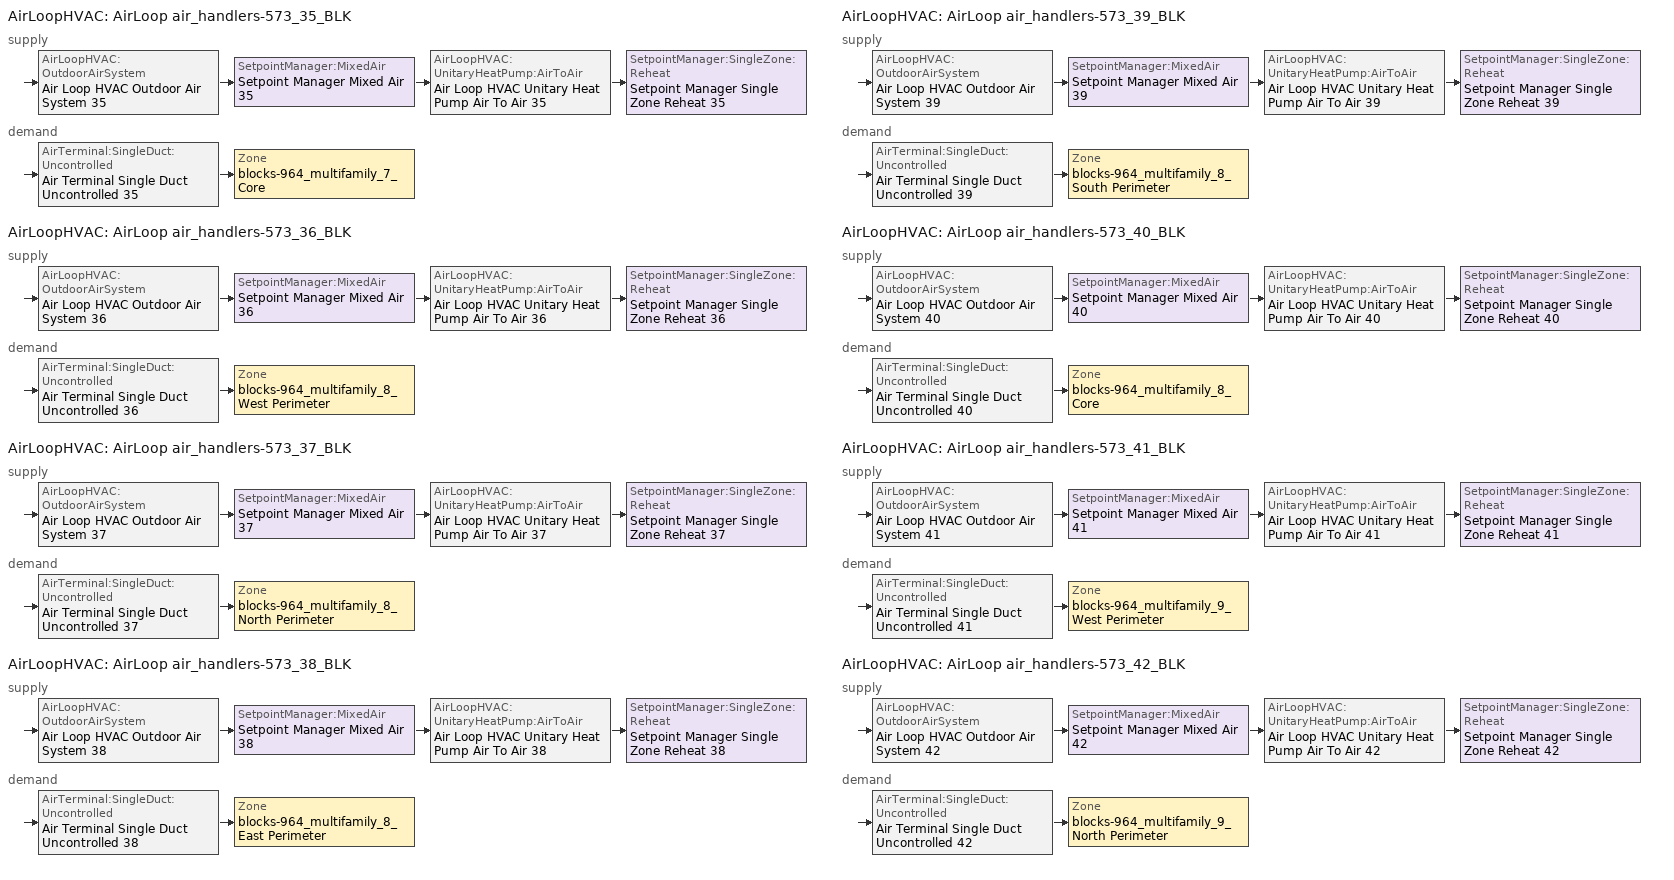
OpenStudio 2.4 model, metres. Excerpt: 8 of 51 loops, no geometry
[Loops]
AirLoopHVAC 'AirLoop air_handlers-573_35_BLK'
 supply: AirLoopHVAC:OutdoorAirSystem 'Air Loop HVAC Outdoor Air System 35' > SetpointManager:MixedAir 'Setpoint Manager Mixed Air 35' > AirLoopHVAC:UnitaryHeatPump:AirToAir 'Air Loop HVAC Unitary Heat Pump Air To Air 35' > SetpointManager:SingleZone:Reheat 'Setpoint Manager Single Zone Reheat 35'
 demand: AirTerminal:SingleDuct:Uncontrolled 'Air Terminal Single Duct Uncontrolled 35' > Zone 'blocks-964_multifamily_7_Core'
AirLoopHVAC 'AirLoop air_handlers-573_36_BLK'
 supply: AirLoopHVAC:OutdoorAirSystem 'Air Loop HVAC Outdoor Air System 36' > SetpointManager:MixedAir 'Setpoint Manager Mixed Air 36' > AirLoopHVAC:UnitaryHeatPump:AirToAir 'Air Loop HVAC Unitary Heat Pump Air To Air 36' > SetpointManager:SingleZone:Reheat 'Setpoint Manager Single Zone Reheat 36'
 demand: AirTerminal:SingleDuct:Uncontrolled 'Air Terminal Single Duct Uncontrolled 36' > Zone 'blocks-964_multifamily_8_West Perimeter'
AirLoopHVAC 'AirLoop air_handlers-573_37_BLK'
 supply: AirLoopHVAC:OutdoorAirSystem 'Air Loop HVAC Outdoor Air System 37' > SetpointManager:MixedAir 'Setpoint Manager Mixed Air 37' > AirLoopHVAC:UnitaryHeatPump:AirToAir 'Air Loop HVAC Unitary Heat Pump Air To Air 37' > SetpointManager:SingleZone:Reheat 'Setpoint Manager Single Zone Reheat 37'
 demand: AirTerminal:SingleDuct:Uncontrolled 'Air Terminal Single Duct Uncontrolled 37' > Zone 'blocks-964_multifamily_8_North Perimeter'
AirLoopHVAC 'AirLoop air_handlers-573_38_BLK'
 supply: AirLoopHVAC:OutdoorAirSystem 'Air Loop HVAC Outdoor Air System 38' > SetpointManager:MixedAir 'Setpoint Manager Mixed Air 38' > AirLoopHVAC:UnitaryHeatPump:AirToAir 'Air Loop HVAC Unitary Heat Pump Air To Air 38' > SetpointManager:SingleZone:Reheat 'Setpoint Manager Single Zone Reheat 38'
 demand: AirTerminal:SingleDuct:Uncontrolled 'Air Terminal Single Duct Uncontrolled 38' > Zone 'blocks-964_multifamily_8_East Perimeter'
AirLoopHVAC 'AirLoop air_handlers-573_39_BLK'
 supply: AirLoopHVAC:OutdoorAirSystem 'Air Loop HVAC Outdoor Air System 39' > SetpointManager:MixedAir 'Setpoint Manager Mixed Air 39' > AirLoopHVAC:UnitaryHeatPump:AirToAir 'Air Loop HVAC Unitary Heat Pump Air To Air 39' > SetpointManager:SingleZone:Reheat 'Setpoint Manager Single Zone Reheat 39'
 demand: AirTerminal:SingleDuct:Uncontrolled 'Air Terminal Single Duct Uncontrolled 39' > Zone 'blocks-964_multifamily_8_South Perimeter'
AirLoopHVAC 'AirLoop air_handlers-573_40_BLK'
 supply: AirLoopHVAC:OutdoorAirSystem 'Air Loop HVAC Outdoor Air System 40' > SetpointManager:MixedAir 'Setpoint Manager Mixed Air 40' > AirLoopHVAC:UnitaryHeatPump:AirToAir 'Air Loop HVAC Unitary Heat Pump Air To Air 40' > SetpointManager:SingleZone:Reheat 'Setpoint Manager Single Zone Reheat 40'
 demand: AirTerminal:SingleDuct:Uncontrolled 'Air Terminal Single Duct Uncontrolled 40' > Zone 'blocks-964_multifamily_8_Core'
AirLoopHVAC 'AirLoop air_handlers-573_41_BLK'
 supply: AirLoopHVAC:OutdoorAirSystem 'Air Loop HVAC Outdoor Air System 41' > SetpointManager:MixedAir 'Setpoint Manager Mixed Air 41' > AirLoopHVAC:UnitaryHeatPump:AirToAir 'Air Loop HVAC Unitary Heat Pump Air To Air 41' > SetpointManager:SingleZone:Reheat 'Setpoint Manager Single Zone Reheat 41'
 demand: AirTerminal:SingleDuct:Uncontrolled 'Air Terminal Single Duct Uncontrolled 41' > Zone 'blocks-964_multifamily_9_West Perimeter'
AirLoopHVAC 'AirLoop air_handlers-573_42_BLK'
 supply: AirLoopHVAC:OutdoorAirSystem 'Air Loop HVAC Outdoor Air System 42' > SetpointManager:MixedAir 'Setpoint Manager Mixed Air 42' > AirLoopHVAC:UnitaryHeatPump:AirToAir 'Air Loop HVAC Unitary Heat Pump Air To Air 42' > SetpointManager:SingleZone:Reheat 'Setpoint Manager Single Zone Reheat 42'
 demand: AirTerminal:SingleDuct:Uncontrolled 'Air Terminal Single Duct Uncontrolled 42' > Zone 'blocks-964_multifamily_9_North Perimeter'
[Sizing:Zone] Zone Cooling Design Supply Air Temperature Input Method=SupplyAirTemperature; Zone Cooling Design Supply Air Temperature {C}=14; Zone Cooling Design Supply Air Temperature Difference {deltaC}=11.11; Zone Heating Design Supply Air Temperature Input Method=SupplyAirTemperature; Zone Heating Design Supply Air Temperature {C}=40; Zone Heating Design Supply Air Temperature Difference {deltaC}=11.11; Zone Cooling Design Supply Air Humidity Ratio {kg-H2O/kg-air}=0.0085; Zone Heating Design Supply Air Humidity Ratio {kg-H2O/kg-air}=0.008; Cooling Design Air Flow Method=DesignDay; Heating Design Air Flow Method=DesignDay; Account for Dedicated Outdoor Air System=No; Dedicated Outdoor Air System Control Strategy=NeutralSupplyAir; Dedicated Outdoor Air Low Setpoint Temperature for Design {C}=autosize; Dedicated Outdoor Air High Setpoint Temperature for Design {C}=autosize
blocks-964_multifamily_7_Core; blocks-964_multifamily_8_West Perimeter; blocks-964_multifamily_8_North Perimeter; blocks-964_multifamily_8_East Perimeter; blocks-964_multifamily_8_South Perimeter; blocks-964_multifamily_8_Core; blocks-964_multifamily_9_West Perimeter; blocks-964_multifamily_9_North Perimeter
[Zone equipment]
blocks-964_multifamily_7_Core: Air Terminal Single Duct Uncontrolled 35
blocks-964_multifamily_8_West Perimeter: Air Terminal Single Duct Uncontrolled 36
blocks-964_multifamily_8_North Perimeter: Air Terminal Single Duct Uncontrolled 37
blocks-964_multifamily_8_East Perimeter: Air Terminal Single Duct Uncontrolled 38
blocks-964_multifamily_8_South Perimeter: Air Terminal Single Duct Uncontrolled 39
blocks-964_multifamily_8_Core: Air Terminal Single Duct Uncontrolled 40
blocks-964_multifamily_9_West Perimeter: Air Terminal Single Duct Uncontrolled 41
blocks-964_multifamily_9_North Perimeter: Air Terminal Single Duct Uncontrolled 42
[AirLoopHVAC] Availability Schedule=PNNL_Asset_Rating_Apartment_Hvac_Schedule; Design Supply Air Flow Rate {m3/s}=AutoSize
AirLoop air_handlers-573_35_BLK; AirLoop air_handlers-573_36_BLK; AirLoop air_handlers-573_37_BLK; AirLoop air_handlers-573_38_BLK; AirLoop air_handlers-573_39_BLK; AirLoop air_handlers-573_40_BLK; AirLoop air_handlers-573_41_BLK; AirLoop air_handlers-573_42_BLK
[Sizing:System] Type of Load to Size On=Sensible; Design Outdoor Air Flow Rate {m3/s}=Autosize; Minimum System Air Flow Ratio=1; Preheat Design Temperature {C}=7; Preheat Design Humidity Ratio {kg-H2O/kg-Air}=0.008; Precool Design Temperature {C}=12.8; Precool Design Humidity Ratio {kg-H2O/kg-Air}=0.008; Central Cooling Design Supply Air Temperature {C}=12.8; Central Heating Design Supply Air Temperature {C}=40; Sizing Option=NonCoincident; 100% Outdoor Air in Cooling=No; 100% Outdoor Air in Heating=No; Central Cooling Design Supply Air Humidity Ratio {kg-H2O/kg-Air}=0.0085; Central Heating Design Supply Air Humidity Ratio {kg-H2O/kg-Air}=0.008; Cooling Design Air Flow Method=DesignDay; Cooling Design Air Flow Rate {m3/s}=0; Heating Design Air Flow Method=DesignDay; Heating Design Air Flow Rate {m3/s}=0; System Outdoor Air Method=ZoneSum; Zone Maximum Outdoor Air Fraction=1; Cooling Supply Air Flow Rate Per Floor Area {m3/s-m2}=0.00996765; Cooling Fraction of Autosized Cooling Supply Air Flow Rate=1; Cooling Supply Air Flow Rate Per Unit Cooling Capacity {m3/s-W}=3.94755e-05; Heating Supply Air Flow Rate Per Floor Area {m3/s-m2}=0.00996765; Heating Fraction of Autosized Heating Supply Air Flow Rate=1; Heating Fraction of Autosized Cooling Supply Air Flow Rate=1; Heating Supply Air Flow Rate Per Unit Heating Capacity {m3/s-W}=3.15882e-05; Cooling Design Capacity Method=CoolingDesignCapacity; Cooling Design Capacity {W}=autosize; Cooling Design Capacity Per Floor Area {W/m2}=234.7; Fraction of Autosized Cooling Design Capacity=1; Heating Design Capacity Method=HeatingDesignCapacity; Heating Design Capacity {W}=autosize; Heating Design Capacity Per Floor Area {W/m2}=157; Fraction of Autosized Heating Design Capacity=1; Central Cooling Capacity Control Method=OnOff
AirLoop air_handlers-573_35_BLK; AirLoop air_handlers-573_36_BLK; AirLoop air_handlers-573_37_BLK; AirLoop air_handlers-573_38_BLK; AirLoop air_handlers-573_39_BLK; AirLoop air_handlers-573_40_BLK; AirLoop air_handlers-573_41_BLK; AirLoop air_handlers-573_42_BLK
[Controller:OutdoorAir] Minimum Outdoor Air Flow Rate {m3/s}=Autosize; Maximum Outdoor Air Flow Rate {m3/s}=Autosize; Economizer Control Type=NoEconomizer; Economizer Control Action Type=ModulateFlow; Economizer Maximum Limit Dry-Bulb Temperature {C}=28; Economizer Maximum Limit Enthalpy {J/kg}=64000; Economizer Minimum Limit Dry-Bulb Temperature {C}=-100; Lockout Type=LockoutWithHeating; Minimum Limit Type=FixedMinimum; High Humidity Control=No; Heat Recovery Bypass Control Type=BypassWhenOAFlowGreaterThanMinimum
Name | Controller Mechanical Ventilation
Controller Outdoor Air 35 | Controller Mechanical Ventilation 35
Controller Outdoor Air 36 | Controller Mechanical Ventilation 36
Controller Outdoor Air 37 | Controller Mechanical Ventilation 37
Controller Outdoor Air 38 | Controller Mechanical Ventilation 38
Controller Outdoor Air 39 | Controller Mechanical Ventilation 39
Controller Outdoor Air 40 | Controller Mechanical Ventilation 40
Controller Outdoor Air 41 | Controller Mechanical Ventilation 41
Controller Outdoor Air 42 | Controller Mechanical Ventilation 42
[Controller:MechanicalVentilation] Availability Schedule=Always On Discrete; System Outdoor Air Method=ZoneSum
Controller Mechanical Ventilation 35; Controller Mechanical Ventilation 36; Controller Mechanical Ventilation 37; Controller Mechanical Ventilation 38; Controller Mechanical Ventilation 39; Controller Mechanical Ventilation 40; Controller Mechanical Ventilation 41; Controller Mechanical Ventilation 42
[AirLoopHVAC:OutdoorAirSystem]
Name | Controller
Air Loop HVAC Outdoor Air System 35 | Controller Outdoor Air 35
Air Loop HVAC Outdoor Air System 36 | Controller Outdoor Air 36
Air Loop HVAC Outdoor Air System 37 | Controller Outdoor Air 37
Air Loop HVAC Outdoor Air System 38 | Controller Outdoor Air 38
Air Loop HVAC Outdoor Air System 39 | Controller Outdoor Air 39
Air Loop HVAC Outdoor Air System 40 | Controller Outdoor Air 40
Air Loop HVAC Outdoor Air System 41 | Controller Outdoor Air 41
Air Loop HVAC Outdoor Air System 42 | Controller Outdoor Air 42
[Coil:Cooling:DX:SingleSpeed] Availability Schedule=Always_On; Rated Total Cooling Capacity {W}=autosize; Rated Sensible Heat Ratio=autosize; Rated COP {W/W}=3.22; Rated Air Flow Rate {m3/s}=autosize; Rated Evaporator Fan Power Per Volume Flow Rate {W/(m3/s)}=773.3; Condenser Type=AirCooled; Evaporative Condenser Effectiveness=0; Evaporative Condenser Air Flow Rate {m3/s}=Autosize; Evaporative Condenser Pump Rated Power Consumption {W}=Autosize; Crankcase Heater Capacity {W}=0; Maximum Outdoor Dry-Bulb Temperature for Crankcase Heater Operation {C}=0; Basin Heater Capacity {W/K}=0; Basin Heater Setpoint Temperature {C}=10
Name | Total Cooling Capacity Function of Temperature Curve | Total Cooling Capacity Function of Flow Fraction Curve | Energy Input Ratio Function of Temperature Curve | Energy Input Ratio Function of Flow Fraction Curve | Part Load Fraction Correlation Curve
Coil Cooling DX Single Speed 35 | Curve Biquadratic 69 | Curve Quadratic 171 | Curve Biquadratic 70 | Curve Quadratic 172 | Curve Quadratic 173
Coil Cooling DX Single Speed 36 | Curve Biquadratic 71 | Curve Quadratic 176 | Curve Biquadratic 72 | Curve Quadratic 177 | Curve Quadratic 178
Coil Cooling DX Single Speed 37 | Curve Biquadratic 73 | Curve Quadratic 181 | Curve Biquadratic 74 | Curve Quadratic 182 | Curve Quadratic 183
Coil Cooling DX Single Speed 38 | Curve Biquadratic 75 | Curve Quadratic 186 | Curve Biquadratic 76 | Curve Quadratic 187 | Curve Quadratic 188
Coil Cooling DX Single Speed 39 | Curve Biquadratic 77 | Curve Quadratic 191 | Curve Biquadratic 78 | Curve Quadratic 192 | Curve Quadratic 193
Coil Cooling DX Single Speed 40 | Curve Biquadratic 79 | Curve Quadratic 196 | Curve Biquadratic 80 | Curve Quadratic 197 | Curve Quadratic 198
Coil Cooling DX Single Speed 41 | Curve Biquadratic 81 | Curve Quadratic 201 | Curve Biquadratic 82 | Curve Quadratic 202 | Curve Quadratic 203
Coil Cooling DX Single Speed 42 | Curve Biquadratic 83 | Curve Quadratic 206 | Curve Biquadratic 84 | Curve Quadratic 207 | Curve Quadratic 208
[Coil:Heating:DX:SingleSpeed] Availability Schedule=Always_On; Rated Total Heating Capacity {W}=Autosize; Rated COP {W/W}=3.22; Rated Air Flow Rate {m3/s}=Autosize; Rated Supply Fan Power Per Volume Flow Rate {W/(m3/s)}=773.3; Minimum Outdoor Dry-Bulb Temperature for Compressor Operation {C}=-17.78; Defrost Strategy=Resistive; Defrost Control=Timed; Defrost Time Period Fraction=0.166667; Resistive Defrost Heater Capacity {W}=2000
Name | Total Heating Capacity Function of Temperature Curve | Total Heating Capacity Function of Flow Fraction Curve | Energy Input Ratio Function of Temperature Curve | Energy Input Ratio Function of Flow Fraction Curve | Part Load Fraction Correlation Curve
Coil Heating DX Single Speed 35 | Curve Cubic 103 | Curve Cubic 104 | Curve Cubic 105 | Curve Quadratic 174 | Curve Quadratic 175
Coil Heating DX Single Speed 36 | Curve Cubic 106 | Curve Cubic 107 | Curve Cubic 108 | Curve Quadratic 179 | Curve Quadratic 180
Coil Heating DX Single Speed 37 | Curve Cubic 109 | Curve Cubic 110 | Curve Cubic 111 | Curve Quadratic 184 | Curve Quadratic 185
Coil Heating DX Single Speed 38 | Curve Cubic 112 | Curve Cubic 113 | Curve Cubic 114 | Curve Quadratic 189 | Curve Quadratic 190
Coil Heating DX Single Speed 39 | Curve Cubic 115 | Curve Cubic 116 | Curve Cubic 117 | Curve Quadratic 194 | Curve Quadratic 195
Coil Heating DX Single Speed 40 | Curve Cubic 118 | Curve Cubic 119 | Curve Cubic 120 | Curve Quadratic 199 | Curve Quadratic 200
Coil Heating DX Single Speed 41 | Curve Cubic 121 | Curve Cubic 122 | Curve Cubic 123 | Curve Quadratic 204 | Curve Quadratic 205
Coil Heating DX Single Speed 42 | Curve Cubic 124 | Curve Cubic 125 | Curve Cubic 126 | Curve Quadratic 209 | Curve Quadratic 210
[Coil:Heating:Electric] Availability Schedule=Always_On
Coil Heating Electric 35; Coil Heating Electric 36; Coil Heating Electric 37; Coil Heating Electric 38; Coil Heating Electric 39; Coil Heating Electric 40; Coil Heating Electric 41; Coil Heating Electric 42
[Fan:ConstantVolume] Availability Schedule=PNNL_Asset_Rating_Apartment_Hvac_Schedule; Fan Efficiency=0.56; Pressure Rise {Pa}=622.71; Maximum Flow Rate {m3/s}=AutoSize; Motor Efficiency=0.84
AirLoop air_handlers-573_35_BLK_Fan_2140.4211038406843cfm; AirLoop air_handlers-573_36_BLK_Fan_1413.8750782361312cfm; AirLoop air_handlers-573_37_BLK_Fan_417.9703698435279cfm; AirLoop air_handlers-573_38_BLK_Fan_1413.8750782361312cfm; AirLoop air_handlers-573_39_BLK_Fan_417.9703698435279cfm; AirLoop air_handlers-573_40_BLK_Fan_2140.4211038406843cfm; AirLoop air_handlers-573_41_BLK_Fan_1413.8750782361312cfm; AirLoop air_handlers-573_42_BLK_Fan_417.9703698435279cfm
[AirLoopHVAC:UnitaryHeatPump:AirToAir] Availability Schedule=Always_On; Supply Air Flow Rate During Cooling Operation {m3/s}=Autosize; Supply Air Flow Rate During Heating Operation {m3/s}=Autosize; Supply Air Flow Rate When No Cooling or Heating is Needed {m3/s}=Autosize; Maximum Supply Air Temperature from Supplemental Heater {C}=Autosize; Maximum Outdoor Dry-Bulb Temperature for Supplemental Heater Operation {C}=4.4; Supply Air Fan Operating Mode Schedule=Always_On
Name | Controlling Zone or Thermostat Location | Supply Air Fan | Heating Coil | Cooling Coil | Supplemental Heating Coil
Air Loop HVAC Unitary Heat Pump Air To Air 35 | blocks-964_multifamily_7_Core | AirLoop air_handlers-573_35_BLK_Fan_2140.4211038406843cfm | Coil Heating DX Single Speed 35 | Coil Cooling DX Single Speed 35 | Coil Heating Electric 35
Air Loop HVAC Unitary Heat Pump Air To Air 36 | blocks-964_multifamily_8_West Perimeter | AirLoop air_handlers-573_36_BLK_Fan_1413.8750782361312cfm | Coil Heating DX Single Speed 36 | Coil Cooling DX Single Speed 36 | Coil Heating Electric 36
Air Loop HVAC Unitary Heat Pump Air To Air 37 | blocks-964_multifamily_8_North Perimeter | AirLoop air_handlers-573_37_BLK_Fan_417.9703698435279cfm | Coil Heating DX Single Speed 37 | Coil Cooling DX Single Speed 37 | Coil Heating Electric 37
Air Loop HVAC Unitary Heat Pump Air To Air 38 | blocks-964_multifamily_8_East Perimeter | AirLoop air_handlers-573_38_BLK_Fan_1413.8750782361312cfm | Coil Heating DX Single Speed 38 | Coil Cooling DX Single Speed 38 | Coil Heating Electric 38
Air Loop HVAC Unitary Heat Pump Air To Air 39 | blocks-964_multifamily_8_South Perimeter | AirLoop air_handlers-573_39_BLK_Fan_417.9703698435279cfm | Coil Heating DX Single Speed 39 | Coil Cooling DX Single Speed 39 | Coil Heating Electric 39
Air Loop HVAC Unitary Heat Pump Air To Air 40 | blocks-964_multifamily_8_Core | AirLoop air_handlers-573_40_BLK_Fan_2140.4211038406843cfm | Coil Heating DX Single Speed 40 | Coil Cooling DX Single Speed 40 | Coil Heating Electric 40
Air Loop HVAC Unitary Heat Pump Air To Air 41 | blocks-964_multifamily_9_West Perimeter | AirLoop air_handlers-573_41_BLK_Fan_1413.8750782361312cfm | Coil Heating DX Single Speed 41 | Coil Cooling DX Single Speed 41 | Coil Heating Electric 41
Air Loop HVAC Unitary Heat Pump Air To Air 42 | blocks-964_multifamily_9_North Perimeter | AirLoop air_handlers-573_42_BLK_Fan_417.9703698435279cfm | Coil Heating DX Single Speed 42 | Coil Cooling DX Single Speed 42 | Coil Heating Electric 42
[SetpointManager:MixedAir] Control Variable=Temperature
Setpoint Manager Mixed Air 35; Setpoint Manager Mixed Air 36; Setpoint Manager Mixed Air 37; Setpoint Manager Mixed Air 38; Setpoint Manager Mixed Air 39; Setpoint Manager Mixed Air 40; Setpoint Manager Mixed Air 41; Setpoint Manager Mixed Air 42
[SetpointManager:SingleZone:Reheat] Minimum Supply Air Temperature {C}=12.8; Maximum Supply Air Temperature {C}=40
Name | Control Zone
Setpoint Manager Single Zone Reheat 35 | blocks-964_multifamily_7_Core
Setpoint Manager Single Zone Reheat 36 | blocks-964_multifamily_8_West Perimeter
Setpoint Manager Single Zone Reheat 37 | blocks-964_multifamily_8_North Perimeter
Setpoint Manager Single Zone Reheat 38 | blocks-964_multifamily_8_East Perimeter
Setpoint Manager Single Zone Reheat 39 | blocks-964_multifamily_8_South Perimeter
Setpoint Manager Single Zone Reheat 40 | blocks-964_multifamily_8_Core
Setpoint Manager Single Zone Reheat 41 | blocks-964_multifamily_9_West Perimeter
Setpoint Manager Single Zone Reheat 42 | blocks-964_multifamily_9_North Perimeter
[AirTerminal:SingleDuct:Uncontrolled] Availability Schedule=Always_On; Maximum Air Flow Rate {m3/s}=AutoSize
Air Terminal Single Duct Uncontrolled 35; Air Terminal Single Duct Uncontrolled 36; Air Terminal Single Duct Uncontrolled 37; Air Terminal Single Duct Uncontrolled 38; Air Terminal Single Duct Uncontrolled 39; Air Terminal Single Duct Uncontrolled 40; Air Terminal Single Duct Uncontrolled 41; Air Terminal Single Duct Uncontrolled 42
[Schedule:Ruleset]
Name | Default Day Schedule | Summer Design Day Schedule | Winter Design Day Schedule
Always_On | Always_On_Default | Always_On_Summer_Design_Day | Always_On_Winter_Design_Day
PNNL_Asset_Rating_Apartment_Hvac_Schedule | PNNL_Asset_Rating_Apartment_Hvac_Schedule_Week_Day | PNNL_Asset_Rating_Apartment_Hvac_Schedule_Summer_Design_Day | PNNL_Asset_Rating_Apartment_Hvac_Schedule_Winter_Design_Day
[Schedule:Day]
Always_On_Default; Always_On_Winter_Design_Day; Always_On_Summer_Design_Day: 24, 0, 1
PNNL_Asset_Rating_Apartment_Hvac_Schedule_Week_Day; PNNL_Asset_Rating_Apartment_Hvac_Schedule_Summer_Design_Day; PNNL_Asset_Rating_Apartment_Hvac_Schedule_Winter_Design_Day; PNNL_Asset_Rating_Apartment_Hvac_Schedule_Sunday; PNNL_Asset_Rating_Apartment_Hvac_Schedule_Saturday: 1, 0, 1, 2, 0, 1, 3, 0, 1, 4, 0, 1, 5, 0, 1, 6, 0, 1, 7, 0, 1, 8, 0, 1, 9, 0, 1, 10, 0, 1, 11, 0, 1, 12, 0, 1, 13, 0, 1, 14, 0, 1, 15, 0, 1, 16, 0, 1, 17, 0, 1, 18, 0, 1, 19, 0, 1, 20, 0, 1, 21, 0, 1, 22, 0, 1, 23, 0, 1, 24, 0, 1
[Schedule:Rule] Schedule Ruleset=PNNL_Asset_Rating_Apartment_Hvac_Schedule
Name | Rule Order | Day Schedule | Apply Sunday | Apply Saturday
PNNL_Asset_Rating_Apartment_Hvac_Schedule_Sunday_Rule | 0 | PNNL_Asset_Rating_Apartment_Hvac_Schedule_Sunday | Yes
PNNL_Asset_Rating_Apartment_Hvac_Schedule_Saturday_Rule | 1 | PNNL_Asset_Rating_Apartment_Hvac_Schedule_Saturday |  | Yes
[Schedule:Constant]
Always On Discrete: Value=1
[Curve:Biquadratic] Minimum Value of x=17; Maximum Value of x=22; Minimum Value of y=13; Maximum Value of y=46
Name | Coefficient1 Constant | Coefficient2 x | Coefficient3 x**2 | Coefficient4 y | Coefficient5 y**2 | Coefficient6 x*y
Curve Biquadratic 69; Curve Biquadratic 71; Curve Biquadratic 73; Curve Biquadratic 75; Curve Biquadratic 77; Curve Biquadratic 79; Curve Biquadratic 81; Curve Biquadratic 83 | 0.42415 | 0.04426 | -0.00042 | 0.00333 | -8e-05 | -0.00021
Curve Biquadratic 70; Curve Biquadratic 72; Curve Biquadratic 74; Curve Biquadratic 76; Curve Biquadratic 78; Curve Biquadratic 80; Curve Biquadratic 82; Curve Biquadratic 84 | 1.23649 | -0.02431 | 0.00057 | -0.01434 | 0.00063 | -0.00038
[Curve:Quadratic]
Name | Coefficient1 Constant | Coefficient2 x | Coefficient3 x**2 | Minimum Value of x | Maximum Value of x
Curve Quadratic 171; Curve Quadratic 176; Curve Quadratic 181; Curve Quadratic 186; Curve Quadratic 191; Curve Quadratic 196; Curve Quadratic 201; Curve Quadratic 206 | 0.77136 | 0.34053 | -0.11088 | 0.75918 | 1.13877
Curve Quadratic 172; Curve Quadratic 177; Curve Quadratic 182; Curve Quadratic 187; Curve Quadratic 192; Curve Quadratic 197; Curve Quadratic 202; Curve Quadratic 207 | 1.2055 | -0.32953 | 0.12308 | 0.75918 | 1.13877
Curve Quadratic 173; Curve Quadratic 178; Curve Quadratic 183; Curve Quadratic 188; Curve Quadratic 193; Curve Quadratic 198; Curve Quadratic 203; Curve Quadratic 208 | 0.771 | 0.229 | 0 | 0 | 1
Curve Quadratic 174; Curve Quadratic 179; Curve Quadratic 184; Curve Quadratic 189; Curve Quadratic 194; Curve Quadratic 199; Curve Quadratic 204; Curve Quadratic 209 | 1.3824 | -0.4336 | 0.0512 | 0 | 1
Curve Quadratic 175; Curve Quadratic 180; Curve Quadratic 185; Curve Quadratic 190; Curve Quadratic 195; Curve Quadratic 200; Curve Quadratic 205; Curve Quadratic 210 | 0.75 | 0.25 | 0 | 0 | 1
[Curve:Cubic]
Name | Coefficient1 Constant | Coefficient2 x | Coefficient3 x**2 | Coefficient4 x**3 | Minimum Value of x | Maximum Value of x
Curve Cubic 103; Curve Cubic 106; Curve Cubic 109; Curve Cubic 112; Curve Cubic 115; Curve Cubic 118; Curve Cubic 121; Curve Cubic 124 | 0.758746 | 0.027626 | 0.000148716 | 3.4992e-06 | -20 | 20
Curve Cubic 104; Curve Cubic 107; Curve Cubic 110; Curve Cubic 113; Curve Cubic 116; Curve Cubic 119; Curve Cubic 122; Curve Cubic 125 | 0.84 | 0.16 | 0 | 0 | 0.5 | 1.5
Curve Cubic 105; Curve Cubic 108; Curve Cubic 111; Curve Cubic 114; Curve Cubic 117; Curve Cubic 120; Curve Cubic 123; Curve Cubic 126 | 1.19248 | -0.0300438 | 0.00103745 | -2.3328e-05 | -20 | 20
